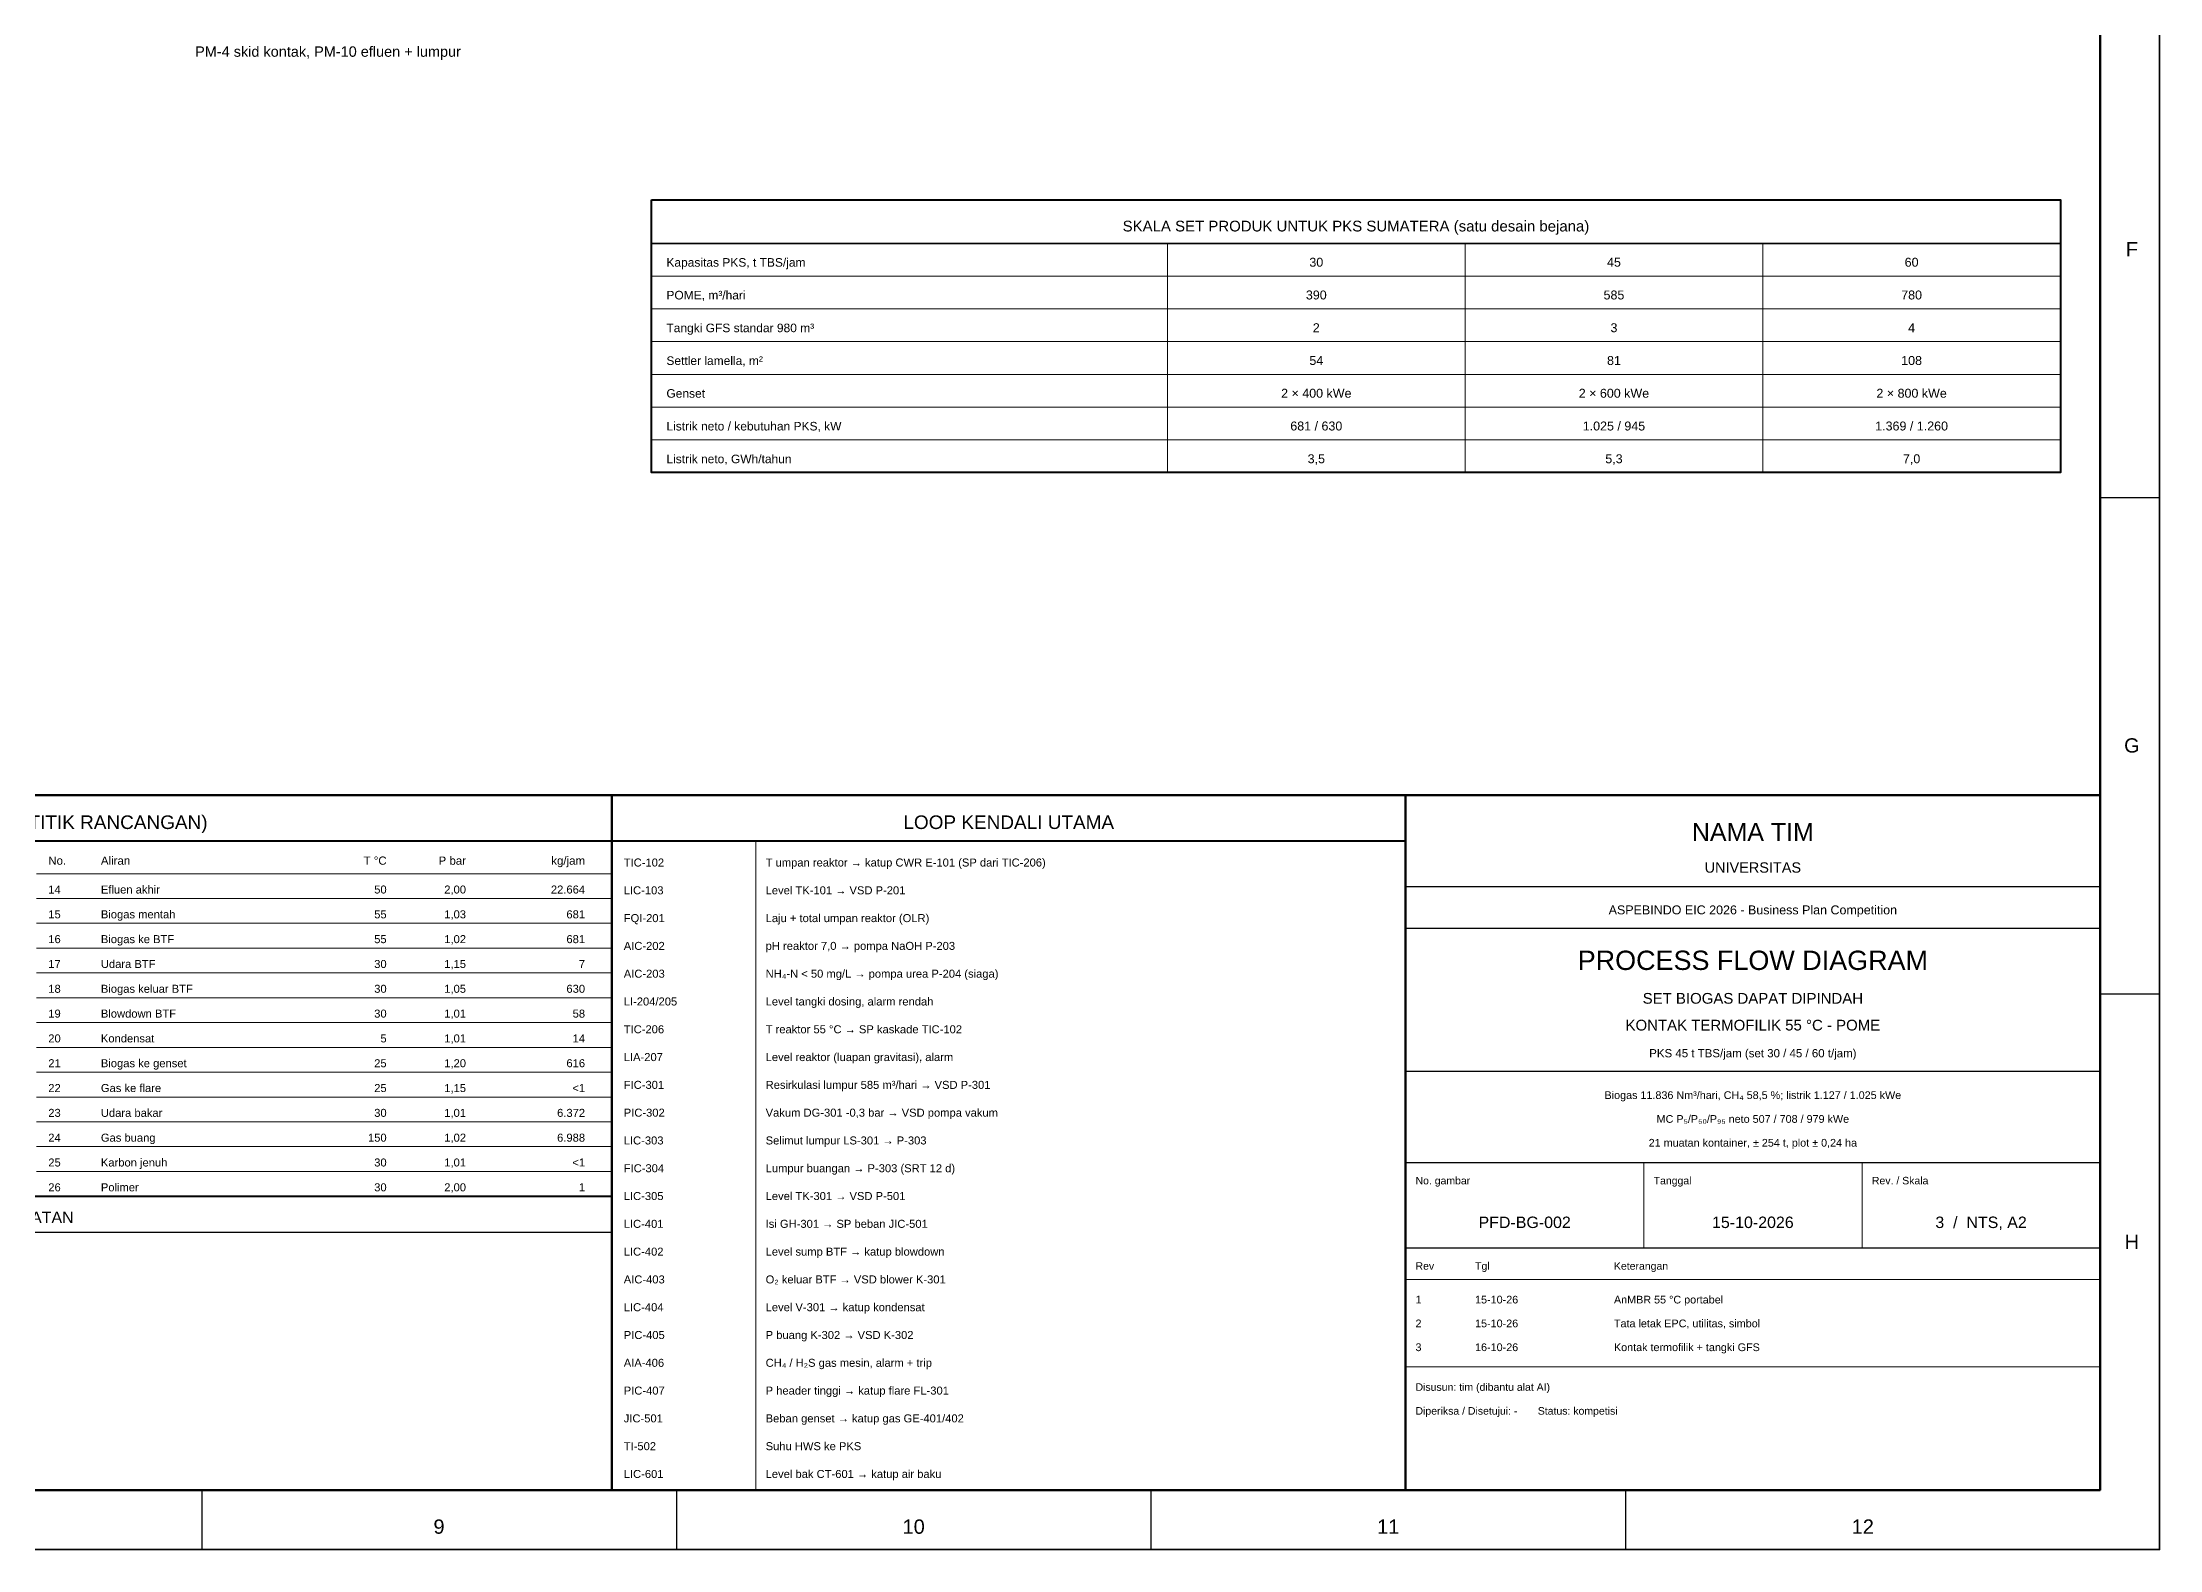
# Model space of a CAD drawing. Header units: millimetres. Extents: x 4 to 590, y 4 to 416.
# Drawn here: x 376.6 to 590, y 4 to 155.8 of the extents above; entities that cross this region are included whole.
import ezdxf
from ezdxf.enums import TextEntityAlignment as Align

# ---------------------------------------------------------------- set-up
doc = ezdxf.new("R2010")
doc.units = ezdxf.units.MM
doc.layers.add('PFD-BINGKAI', color=7, linetype='Continuous')
doc.layers.add('PFD-TABEL', color=7, linetype='Continuous')
doc.styles.add('PFD', font='arial.ttf')

msp = doc.modelspace()

# ---------------------------------------------------------------- linework, layer by layer
at = {"layer": 'PFD-BINGKAI', "linetype": 'Continuous', "lineweight": 35, "ltscale": 0.35}
msp.add_lwpolyline([(4, 416), (590, 416), (590, 4), (4, 4)], close=True, dxfattribs=at)
at = {"layer": 'PFD-BINGKAI', "linetype": 'Continuous', "lineweight": 80, "ltscale": 0.35}
msp.add_lwpolyline([(10, 410), (584, 410), (584, 10), (10, 10)], close=True, dxfattribs=at)
at = {"layer": 'PFD-BINGKAI', "linetype": 'Continuous', "lineweight": 25, "ltscale": 0.35}
for points in [[(584, 110), (590, 110)], [(584, 60), (590, 60)], [(392.67, 10), (392.67, 4)], [(440.5, 10), (440.5, 4)], [(488.33, 10), (488.33, 4)], [(536.17, 10), (536.17, 4)]]:
    msp.add_lwpolyline(points, dxfattribs=at)
at = {"layer": 'PFD-BINGKAI', "linetype": 'Continuous', "lineweight": 80, "ltscale": 0.35}
msp.add_lwpolyline([(10, 80), (584, 80)], dxfattribs=at)
at = {"layer": 'PFD-TABEL', "linetype": 'Continuous', "lineweight": 40, "ltscale": 0.35}
msp.add_lwpolyline([(438, 140), (580, 140), (580, 112.5), (438, 112.5)], close=True, dxfattribs=at)
at = {"layer": 'PFD-TABEL', "linetype": 'Continuous', "lineweight": 35, "ltscale": 0.35}
msp.add_lwpolyline([(438, 135.6), (580, 135.6)], dxfattribs=at)
at = {"layer": 'PFD-TABEL', "linetype": 'Continuous', "lineweight": 13, "ltscale": 0.35}
for points in [[(490, 135.6), (490, 112.5)], [(520, 135.6), (520, 112.5)], [(550, 135.6), (550, 112.5)], [(514, 31.2), (584, 31.2)], [(514, 22.4), (584, 22.4)]]:
    msp.add_lwpolyline(points, dxfattribs=at)
at = {"layer": 'PFD-TABEL', "linetype": 'Continuous', "lineweight": 9, "ltscale": 0.35}
for points in [[(438, 132.3), (580, 132.3)], [(438, 129), (580, 129)], [(438, 125.7), (580, 125.7)], [(438, 122.4), (580, 122.4)], [(438, 119.1), (580, 119.1)], [(438, 115.8), (580, 115.8)], [(376, 72.1), (434, 72.1)], [(376, 69.6), (434, 69.6)], [(376, 67.1), (434, 67.1)], [(376, 64.6), (434, 64.6)], [(376, 62.1), (434, 62.1)], [(376, 59.6), (434, 59.6)], [(376, 57.1), (434, 57.1)], [(376, 54.6), (434, 54.6)], [(376, 52.1), (434, 52.1)], [(376, 49.6), (434, 49.6)], [(376, 47.1), (434, 47.1)], [(376, 44.6), (434, 44.6)], [(376, 42.1), (434, 42.1)]]:
    msp.add_lwpolyline(points, dxfattribs=at)
at = {"layer": 'PFD-TABEL', "linetype": 'Continuous', "lineweight": 60, "ltscale": 0.35}
for points in [[(434, 80), (434, 10)], [(514, 80), (514, 10)]]:
    msp.add_lwpolyline(points, dxfattribs=at)
at = {"layer": 'PFD-TABEL', "linetype": 'Continuous', "lineweight": 40, "ltscale": 0.35}
for points in [[(318, 75.4), (434, 75.4)], [(434, 75.4), (514, 75.4)], [(318, 39.6), (434, 39.6)]]:
    msp.add_lwpolyline(points, dxfattribs=at)
at = {"layer": 'PFD-TABEL', "linetype": 'Continuous', "lineweight": 15, "ltscale": 0.35}
for points in [[(448.5, 75.4), (448.5, 10)], [(538, 43), (538, 34.4)], [(560, 43), (560, 34.4)]]:
    msp.add_lwpolyline(points, dxfattribs=at)
at = {"layer": 'PFD-TABEL', "linetype": 'Continuous', "lineweight": 30, "ltscale": 0.35}
for points in [[(514, 70.8), (584, 70.8)], [(514, 66.6), (584, 66.6)], [(514, 52.2), (584, 52.2)], [(514, 43), (584, 43)], [(318, 36), (434, 36)], [(514, 34.4), (584, 34.4)]]:
    msp.add_lwpolyline(points, dxfattribs=at)

# ---------------------------------------------------------------- texts
at = {"layer": 'PFD-BINGKAI', "style": 'PFD'}
msp.add_text('PM-4 skid kontak, PM-10 efluen + lumpur', height=1.044, dxfattribs=at).set_placement((392, 154.4))
for s, p in [('F', (587.2, 134.3)), ('G', (587.2, 84.3)), ('H', (587.2, 34.3)), ('9', (416.58, 5.6)), ('10', (464.42, 5.6)), ('11', (512.25, 5.6)), ('12', (560.08, 5.6))]:
    msp.add_text(s, height=1.44, dxfattribs=at).set_placement(p, align=Align.CENTER)
at = {"layer": 'PFD-TABEL', "style": 'PFD'}
for s, height, p in [('SKALA SET PRODUK UNTUK PKS SUMATERA (satu desain bejana)', 1.08, (509, 136.8)), ('30', 0.9, (505, 133.25)), ('45', 0.9, (535, 133.25)), ('60', 0.9, (565, 133.25)), ('390', 0.9, (505, 129.95)), ('585', 0.9, (535, 129.95)), ('780', 0.9, (565, 129.95)), ('2', 0.9, (505, 126.65)), ('3', 0.9, (535, 126.65)), ('4', 0.9, (565, 126.65)), ('54', 0.9, (505, 123.35)), ('81', 0.9, (535, 123.35)), ('108', 0.9, (565, 123.35)), ('2 × 400 kWe', 0.9, (505, 120.05)), ('2 × 600 kWe', 0.9, (535, 120.05)), ('2 × 800 kWe', 0.9, (565, 120.05)), ('681 / 630', 0.9, (505, 116.75)), ('1.025 / 945', 0.9, (535, 116.75)), ('1.369 / 1.260', 0.9, (565, 116.75)), ('3,5', 0.9, (505, 113.45)), ('5,3', 0.9, (535, 113.45)), ('7,0', 0.9, (565, 113.45)), ('KONDISI ALIRAN (TITIK RANCANGAN)', 1.368, (376, 76.6)), ('LOOP KENDALI UTAMA', 1.368, (474, 76.6)), ('NAMA TIM', 1.8, (549, 75.4)), ('UNIVERSITAS', 1.044, (549, 72.2)), ('ASPEBINDO EIC 2026 - Business Plan Competition', 0.9, (549, 68)), ('PROCESS FLOW DIAGRAM', 1.944, (549, 62.4)), ('SET BIOGAS DAPAT DIPINDAH', 1.08, (549, 59)), ('KONTAK TERMOFILIK 55 °C - POME', 1.08, (549, 56.3)), ('PKS 45 t TBS/jam (set 30 / 45 / 60 t/jam)', 0.828, (549, 53.6)), ('Biogas 11.836 Nm³/hari, CH₄ 58,5 %; listrik 1.127 / 1.025 kWe', 0.7776, (549, 49.4)), ('MC P₅/P₅₀/P₉₅ neto 507 / 708 / 979 kWe', 0.7776, (549, 47)), ('21 muatan kontainer, ± 254 t, plot ± 0,24 ha', 0.7776, (549, 44.6)), ('CATATAN', 1.152, (376, 36.9)), ('PFD-BG-002', 1.152, (526, 36.4)), ('15-10-2026', 1.152, (549, 36.4)), ('3  /  NTS, A2', 1.152, (572, 36.4))]:
    msp.add_text(s, height=height, dxfattribs=at).set_placement(p, align=Align.CENTER)
for s, height, p in [('Kapasitas PKS, t TBS/jam', 0.864, (439.5, 133.25)), ('POME, m³/hari', 0.864, (439.5, 129.95)), ('Tangki GFS standar 980 m³', 0.864, (439.5, 126.65)), ('Settler lamella, m²', 0.864, (439.5, 123.35)), ('Genset', 0.864, (439.5, 120.05)), ('Listrik neto / kebutuhan PKS, kW', 0.864, (439.5, 116.75)), ('Listrik neto, GWh/tahun', 0.864, (439.5, 113.45)), ('No.', 0.828, (377.2, 73)), ('Aliran', 0.828, (382.5, 73)), ('TIC-102', 0.806, (435.2, 72.82)), ('T umpan reaktor → katup CWR E-101 (SP dari TIC-206)', 0.8064, (449.5, 72.82)), ('14', 0.806, (377.2, 70.1)), ('Efluen akhir', 0.8064, (382.5, 70.1)), ('LIC-103', 0.806, (435.2, 70.02)), ('Level TK-101 → VSD P-201', 0.8064, (449.5, 70.02)), ('15', 0.806, (377.2, 67.6)), ('Biogas mentah', 0.8064, (382.5, 67.6)), ('FQI-201', 0.806, (435.2, 67.22)), ('Laju + total umpan reaktor (OLR)', 0.8064, (449.5, 67.22)), ('16', 0.806, (377.2, 65.1)), ('Biogas ke BTF', 0.8064, (382.5, 65.1)), ('AIC-202', 0.806, (435.2, 64.42)), ('pH reaktor 7,0 → pompa NaOH P-203', 0.8064, (449.5, 64.42)), ('17', 0.806, (377.2, 62.6)), ('Udara BTF', 0.806, (382.5, 62.6)), ('AIC-203', 0.806, (435.2, 61.62)), ('NH₄-N < 50 mg/L → pompa urea P-204 (siaga)', 0.8064, (449.5, 61.62)), ('18', 0.806, (377.2, 60.1)), ('Biogas keluar BTF', 0.8064, (382.5, 60.1)), ('19', 0.806, (377.2, 57.6)), ('Blowdown BTF', 0.8064, (382.5, 57.6)), ('LI-204/205', 0.806, (435.2, 58.82)), ('Level tangki dosing, alarm rendah', 0.8064, (449.5, 58.82)), ('20', 0.806, (377.2, 55.1)), ('Kondensat', 0.806, (382.5, 55.1)), ('TIC-206', 0.806, (435.2, 56.02)), ('T reaktor 55 °C → SP kaskade TIC-102', 0.8064, (449.5, 56.02)), ('21', 0.806, (377.2, 52.6)), ('Biogas ke genset', 0.8064, (382.5, 52.6)), ('LIA-207', 0.806, (435.2, 53.22)), ('Level reaktor (luapan gravitasi), alarm', 0.8064, (449.5, 53.22)), ('FIC-301', 0.806, (435.2, 50.42)), ('Resirkulasi lumpur 585 m³/hari → VSD P-301', 0.8064, (449.5, 50.42)), ('22', 0.806, (377.2, 50.1)), ('Gas ke flare', 0.8064, (382.5, 50.1)), ('23', 0.806, (377.2, 47.6)), ('Udara bakar', 0.8064, (382.5, 47.6)), ('PIC-302', 0.806, (435.2, 47.62)), ('Vakum DG-301 -0,3 bar → VSD pompa vakum', 0.8064, (449.5, 47.62)), ('24', 0.806, (377.2, 45.1)), ('Gas buang', 0.806, (382.5, 45.1)), ('LIC-303', 0.806, (435.2, 44.82)), ('Selimut lumpur LS-301 → P-303', 0.8064, (449.5, 44.82)), ('25', 0.806, (377.2, 42.6)), ('Karbon jenuh', 0.8064, (382.5, 42.6)), ('FIC-304', 0.806, (435.2, 42.02)), ('Lumpur buangan → P-303 (SRT 12 d)', 0.8064, (449.5, 42.02)), ('26', 0.806, (377.2, 40.1)), ('Polimer', 0.806, (382.5, 40.1)), ('No. gambar', 0.756, (515, 40.8)), ('Tanggal', 0.756, (539, 40.8)), ('Rev. / Skala', 0.756, (561, 40.8)), ('LIC-305', 0.806, (435.2, 39.22)), ('Level TK-301 → VSD P-501', 0.8064, (449.5, 39.22)), ('LIC-401', 0.806, (435.2, 36.42)), ('Isi GH-301 → SP beban JIC-501', 0.8064, (449.5, 36.42)), ('LIC-402', 0.806, (435.2, 33.62)), ('Level sump BTF → katup blowdown', 0.8064, (449.5, 33.62)), ('Rev', 0.756, (515, 32.2)), ('Tgl', 0.756, (521, 32.2)), ('Keterangan', 0.756, (535, 32.2)), ('AIC-403', 0.806, (435.2, 30.82)), ('O₂ keluar BTF → VSD blower K-301', 0.8064, (449.5, 30.82)), ('LIC-404', 0.806, (435.2, 28.02)), ('Level V-301 → katup kondensat', 0.8064, (449.5, 28.02)), ('1', 0.778, (515, 28.8)), ('15-10-26', 0.778, (521, 28.8)), ('AnMBR 55 °C portabel', 0.7776, (535, 28.8)), ('PIC-405', 0.806, (435.2, 25.22)), ('P buang K-302 → VSD K-302', 0.8064, (449.5, 25.22)), ('2', 0.778, (515, 26.4)), ('15-10-26', 0.778, (521, 26.4)), ('Tata letak EPC, utilitas, simbol', 0.7776, (535, 26.4)), ('3', 0.778, (515, 24)), ('16-10-26', 0.778, (521, 24)), ('Kontak termofilik + tangki GFS', 0.7776, (535, 24)), ('AIA-406', 0.806, (435.2, 22.42)), ('CH₄ / H₂S gas mesin, alarm + trip', 0.8064, (449.5, 22.42)), ('PIC-407', 0.806, (435.2, 19.62)), ('P header tinggi → katup flare FL-301', 0.8064, (449.5, 19.62)), ('Disusun: tim (dibantu alat AI)', 0.756, (515, 20)), ('JIC-501', 0.806, (435.2, 16.82)), ('Beban genset → katup gas GE-401/402', 0.8064, (449.5, 16.82)), ('Diperiksa / Disetujui: -       Status: kompetisi', 0.756, (515, 17.6)), ('TI-502', 0.806, (435.2, 14.02)), ('Suhu HWS ke PKS', 0.8064, (449.5, 14.02)), ('LIC-601', 0.806, (435.2, 11.22)), ('Level bak CT-601 → katup air baku', 0.8064, (449.5, 11.22))]:
    msp.add_text(s, height=height, dxfattribs=at).set_placement(p)
for s, height, p in [('T °C', 0.828, (411.3, 73)), ('P bar', 0.828, (419.3, 73)), ('kg/jam', 0.828, (431.3, 73)), ('50', 0.806, (411.3, 70.1)), ('2,00', 0.806, (419.3, 70.1)), ('22.664', 0.806, (431.3, 70.1)), ('55', 0.806, (411.3, 67.6)), ('1,03', 0.806, (419.3, 67.6)), ('681', 0.806, (431.3, 67.6)), ('55', 0.806, (411.3, 65.1)), ('1,02', 0.806, (419.3, 65.1)), ('681', 0.806, (431.3, 65.1)), ('30', 0.806, (411.3, 62.6)), ('1,15', 0.806, (419.3, 62.6)), ('7', 0.806, (431.3, 62.6)), ('30', 0.806, (411.3, 60.1)), ('1,05', 0.806, (419.3, 60.1)), ('630', 0.806, (431.3, 60.1)), ('30', 0.806, (411.3, 57.6)), ('1,01', 0.806, (419.3, 57.6)), ('58', 0.806, (431.3, 57.6)), ('5', 0.806, (411.3, 55.1)), ('1,01', 0.806, (419.3, 55.1)), ('14', 0.806, (431.3, 55.1)), ('25', 0.806, (411.3, 52.6)), ('1,20', 0.806, (419.3, 52.6)), ('616', 0.806, (431.3, 52.6)), ('25', 0.806, (411.3, 50.1)), ('1,15', 0.806, (419.3, 50.1)), ('<1', 0.806, (431.3, 50.1)), ('30', 0.806, (411.3, 47.6)), ('1,01', 0.806, (419.3, 47.6)), ('6.372', 0.806, (431.3, 47.6)), ('150', 0.806, (411.3, 45.1)), ('1,02', 0.806, (419.3, 45.1)), ('6.988', 0.806, (431.3, 45.1)), ('30', 0.806, (411.3, 42.6)), ('1,01', 0.806, (419.3, 42.6)), ('<1', 0.806, (431.3, 42.6)), ('30', 0.806, (411.3, 40.1)), ('2,00', 0.806, (419.3, 40.1)), ('1', 0.806, (431.3, 40.1))]:
    msp.add_text(s, height=height, dxfattribs=at).set_placement(p, align=Align.RIGHT)

doc.saveas('drawing.dxf')
